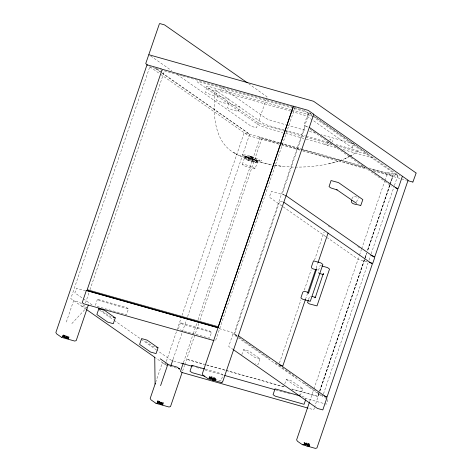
<?xml version="1.0" encoding="UTF-8"?>
<svg xmlns="http://www.w3.org/2000/svg" width="472" height="472" viewBox="0 0 472 472"><rect width="100%" height="100%" fill="white"/><g stroke="black" fill="none" stroke-linecap="round" stroke-linejoin="round"><path stroke-width="0.35" stroke-dasharray="2.36 1.77" d="M252.561 158.108L252.142 157.878C254.32 158.68 250.868 157.731 251.954 157.754M332.925 140.78L332.471 142.06M352.307 147.417L352.436 147.966L312.606 120.077M356.643 202.187L357.357 199.585L358.519 197.615M66.275 335.745A3.233 0.401 18.8 0 0 63.384 335.031L63.083 335.12L63.637 335.515M242.36 164.415L244.85 156.804M352.33 147.352L353.475 143.919L353.929 143.695L321.32 134.803M85.857 309.107L70.806 298.581L149.795 66.729M66.334 322.04L73.644 300.57L79.143 302.121L86.771 307.455M62.428 337.049L63.106 335.061L64.564 335.238M62.457 337.032L63.118 335.049M62.569 337.014L63.283 335.02M62.693 337.014L63.655 335.061L62.764 337.014M62.929 337.032L63.608 335.037M63.024 337.043L63.702 335.055M63.124 337.061L63.844 335.085M63.23 337.079L63.95 335.108M63.342 337.102L64.098 335.126M63.46 337.126L64.139 335.138M63.59 337.156L64.345 335.179M63.72 337.185L64.481 335.214M63.85 337.22L64.788 335.297M63.991 337.256L64.67 335.262M64.133 337.291L64.929 335.338M85.479 303.071L89.037 292.54M89.987 289.755L164.498 70.883M97.444 299.266L95.462 305.095L97.539 306.546L126.478 314.724L128.461 308.9L126.384 307.443L97.444 299.266L99.521 300.717L128.461 308.9M155.642 382.45L162.291 362.921L165.837 363.924M166.103 362.059L165.135 364.909L177.041 368.272M166.339 361.363L181.047 318.157M181.997 315.373L244.172 132.738L279.684 142.75M180.505 322.742L178.522 328.571L180.599 330.022L209.538 338.2L211.521 332.371L209.444 330.919L180.505 322.742L182.581 324.193L211.521 332.371M173.13 359.115L182.162 332.595M182.398 331.893L186.44 320.028M187.626 316.535L249.67 134.29L162.474 73.325M158.315 403.2L159.105 401.247M158.456 403.241L159.253 401.283M158.604 403.283L159.4 401.324M158.757 403.324L159.548 401.371M158.911 403.365L159.701 401.412M251.529 157.371C252.455 157.27 248.945 156.486 251.529 157.117M251.552 157.306L251.228 157.412L252.39 157.896M251.281 157.07L254.88 158.498M251.328 157.483L252.508 157.925L252.125 157.66M251.517 157.412L252.013 157.341L251.824 157.719M252.461 158.132L251.712 157.719L252.249 157.972M252.544 158.155L253.157 158.38L252.709 158.114M252.827 158.149L251.269 157.447M183.567 362.248L193.066 334.359M193.302 333.663L197.101 322.506M198.051 319.721L260.019 137.676L279.884 143.287M182.623 370.992L184.522 365.416M184.758 364.714L198.759 323.591M199.975 320.14L261.73 138.744L280.899 144.161M255.063 168.722A6.708 0.832 18.8 0 0 246.467 164.999A6.708 0.832 18.8 0 0 244.077 165.619L246.095 166.492A6.708 0.832 18.8 0 0 255.063 168.722L257.859 161.182L257.441 161.212C268.373 161.347 236.218 150.397 245.11 157.034L244.88 156.875M295.053 107.398L215.456 341.02M241.8 354.702L243.54 349.581L249.039 351.133L259.972 358.773L257.983 364.602L255.24 363.823M279.424 363.139L300.977 299.832M304.292 290.091L311.16 269.919M314.476 260.178L324.052 232.041L324.347 232.124M305.461 299.437L307.355 293.873M316.122 268.131L317.78 263.264M308.511 299.62L309.496 296.746L310.759 296.145M284.769 383.954L286.292 379.47L291.79 381.022L302.723 388.668L300.741 394.492L297.991 393.719M309.679 401.495L313.715 389.642M313.951 388.946L359.269 255.83M359.505 255.134L361.404 249.558M361.641 248.862L384.656 181.26M384.892 180.564L387.76 172.138L399.672 175.501M319.19 392.061L317.744 396.309L290.781 388.686M319.426 391.365L364.773 258.154M365.009 257.458L366.437 253.269M367.387 250.479L389.707 184.924M390.657 182.133L392.81 175.79L371.517 169.772M318.942 393.618L317.969 396.468L291.72 389.046M319.892 390.828L364.526 259.706M364.762 259.01L366.661 253.429L364.809 259.022M389.931 185.083L367.611 250.638L390.002 185.018M390.167 184.381L392.81 175.79M318.93 393.76L314.706 406.97M319.886 390.969L364.573 259.718M390.244 184.322L393.117 175.885L391.695 174.888L371.122 169.076M314.476 407.649L313.768 409.731L308.753 408.315M323.237 394.616L322.523 396.704L238.513 337.97M323.473 393.919L368.083 262.869M369.033 260.084L370.933 254.508M371.169 253.806L394.191 186.192M394.427 185.496L397.984 175.041L312.765 115.457M327.887 399.601L326.317 404.203L303.549 397.766M330.052 140.467L330.04 139.093L332.412 140.202L332.046 140.166M351.894 198.818L353.504 196.169L358.148 197.473M71.832 323.591L86.27 308.039M256.774 161.53C255.706 159.341 251.393 159.088 249.157 157.949M328.966 141.96L326.181 143.901L324.447 144.06L327.833 145.341L331.197 143.529M345.557 158.427L337.167 161.56M349.475 156.415L345.168 158.627L349.009 156.728M350.012 156.138L352.554 154.834M349.652 156.409L358.572 151.099L359.381 150.993L335.456 144.42M328.937 163.737L337.598 161.442C323.202 165.843 308.068 167.312 293.065 167.123L283.53 166.533L274.427 165.224L274.958 165.306M209.662 376.408L209.615 376.414A3.233 0.401 18.8 0 1 209.816 376.414L209.922 376.414M251.499 157.217C231.18 152.456 267.943 166.044 254.438 158.267M257.234 160.675L256.856 160.704M307.703 443.326L307.62 443.291A3.233 0.401 18.8 0 1 309.797 444.282L309.467 444.093M213.438 377.399L213.828 377.547M307.762 443.344L308.293 443.556M255.24 162.462C257.169 163.041 256.898 160.268 258.414 160.58L251.452 158.798L244.632 155.89L245.298 156.846L245.228 158.675L248.254 160.297L256.821 162.687L261.63 160.598L257.311 160.15L251.712 158.604L246.219 156.58L242.384 154.486L244.419 158.332L246.136 159.383M304.115 442.37L304.375 442.388M67.307 336.123L67.419 336.164A3.233 0.401 18.8 0 1 67.956 336.388M157.99 400.999L157.607 400.964L158.073 401.023M305.006 442.506L304.411 442.394M274.427 165.224L282.929 166.457M161.92 402.191L162.22 402.309A3.233 0.401 18.8 0 0 161.76 402.12M308.352 443.574L308.865 443.786M158.026 400.999L158.503 401.1M214.164 377.683L214.412 377.783A3.233 0.401 18.8 0 1 215.202 378.166L215.279 378.202M247.747 156.226L249.181 156.486M214.43 377.795L214.825 377.972M158.462 401.082L159.023 401.224M260.998 162.433L271.624 164.805C260.426 162.468 249.299 159.56 238.673 155.282L240.879 156.108L237.947 155.022L233.74 152.45L237.027 154.444C212.937 143.181 212.89 112.371 215.055 89.816L262.892 123.334L267.972 125.357L284.067 129.906M308.877 443.804L309.602 444.152M248.355 157.79C243.145 156.987 247.175 156.592 249.251 158.486M251.039 156.987L250.26 156.745L251.24 157.288M157.5 401.188L157.465 401.153A3.233 0.401 18.8 0 1 160.598 401.696L160.545 401.678M68.847 336.813L68.464 336.619A3.233 0.401 18.8 0 1 68.965 337.244M214.896 378.013L215.138 378.125M250.827 156.893L250.325 156.757L250.809 156.934M211.562 376.78L211.273 376.697M155.176 68.251L149.777 66.794M182.517 75.998L155.577 68.387L161.613 72.599M183.225 76.198L303.036 110.064M293.26 108.3L202.01 82.511A7.534 0.932 18.8 0 0 197.851 82.388L258.107 124.519A7.54 0.932 18.8 0 0 267.311 128.172L282.875 132.567M293.967 108.501L308.116 112.495A7.534 0.932 18.8 0 1 310.67 113.292M311.066 113.492L308.269 112.702L304.092 124.974L307.738 127.517M291.855 109.917L307.868 114.442L316.618 117.911L367.464 153.465L367.535 154.126L363.511 153.347L336.512 145.718M290.669 111.15L223.091 92.052L220.04 91.521L220.501 91.297L221.545 87.255L266.591 118.749L271.86 120.814L286.12 124.856M291.372 111.351L305.195 115.481L307.555 116.549L312.004 119.658M308.063 127.045L305.266 126.254L282.297 193.732L284.817 195.491M286.828 125.056L306.534 130.626M309.355 131.422L315.685 133.21M284.74 130.095L305.549 135.977M306.228 136.166L330.571 143.04M285.159 131.234L266.503 125.93A7.157 0.885 18.8 0 1 257.753 122.454L206.907 86.907A7.157 0.885 18.8 0 1 210.86 87.025L291.165 109.722M285.825 131.422L333.002 144.733M285.707 133.369L305.514 138.963M306.216 139.163L336.636 147.76M343.002 149.559L373.417 158.155A7.54 0.932 18.8 0 0 374.526 158.456M280.392 142.951L300.947 148.763M301.655 148.963L364.042 166.598M369.01 167.997L398.073 176.215L313.957 117.404M280.592 143.488L364.756 167.277M281.607 144.361L302.139 150.167M302.847 150.367L366.561 168.374M278.722 144.166L248.166 135.529L160.138 73.986M281.554 144.969L299.997 150.179M302.835 150.981L366.667 169.023M373.759 171.029L406.386 180.251M251.948 157.53L251.045 157.058L251.399 157.377M251.647 157.707L252.095 157.837M284.763 195.154L271.341 191.361L269.359 197.19L282.657 206.488M282.586 201.88L279.79 201.09L234.578 333.893L237.086 335.645M367.304 261.842L358.106 259.24L327.308 237.705M321.568 265.895L320.087 265.624L318.157 271.312L318.547 273.034M85.727 290.911L76.446 288.286L74.877 292.888L82.748 298.392M219.144 328.618L231.268 332.046L238.531 337.126M236.926 335.285L232.885 334.141L228.708 346.413L232.956 349.38M81.296 305.915L86.736 307.455M111.18 316.724L109.775 316.323L101.161 310.299M259.972 358.773L254.473 357.221L243.54 349.581M154.609 346.802L152.527 346.218L144.485 340.595M302.723 388.668L297.224 387.111L286.292 379.47M205.833 364.679L186.658 359.263L203.933 364.236M206.541 364.88L285.825 387.288M206.765 365.039L225.173 370.243M225.881 370.437L285.348 387.246M205.403 369.157L220.925 373.547L223.002 374.998L221.02 380.827L216.04 379.417M301.82 396.409L303.986 397.023L306.062 398.474M171.554 360.461L156.987 350.301M173.684 361.062L180.782 363.068M196.393 367.481L201.361 368.886M204.907 369.889L224.07 375.299M275.872 389.943L291.489 394.356M166.64 365.003L165.235 364.608L155.595 357.864M169.33 365.765L170.675 366.142M303.868 442.506L303.909 442.494A3.233 0.401 18.8 0 1 304.835 442.465M162.946 402.657L163.383 402.893M250.296 158.338L246.537 157.353L245.393 157.677M252.313 159.565L256.697 160.356L256.432 161.117A6.012 0.743 18.8 0 1 253.092 161.011L245.753 158.096A6.012 0.743 18.8 0 1 249.063 158.197A6.012 0.743 18.8 0 1 256.408 161.111L254.26 159.796M159.76 401.43L160.161 401.548M306.346 442.866L306.434 442.883A3.233 0.401 18.8 0 1 307.024 443.084M251.965 157.259C249.34 156.846 252.479 157.017 252.107 157.99L252.538 158.167M251.346 158.633L253.505 159.424M250.095 158.899L251.251 159.306M63.425 335.037L63.342 335.02A3.233 0.401 18.8 0 0 63.944 335.68M255.157 158.639L255.735 158.934M312.157 115.032L309.136 112.92L233.675 334.589L237.906 337.545M303.744 110.259L313.361 116.985M248.591 83.662L267.046 96.825L256.502 127.8L251.293 126.325L177.207 74.523M310.151 129.204L391.612 186.163M150.71 56.003L171.784 70.735M258.927 136.91L261.659 138.821M162.215 73.024L249.906 134.337M155.258 68.281L161.872 72.906M149.96 66.865L159.542 73.567M328.205 225.828L331.822 228.359M357.729 246.472L361.346 249.004M283.259 206.907L326.707 237.286M239.133 337.551L269.919 359.074M275.353 362.868L296.475 377.641M303.72 382.703L322.429 395.79M324.842 397.477L326.653 398.74M83.349 298.811L93.008 305.567M99.645 310.204L113.528 319.916M114.135 320.335L156.385 349.876M162.734 402.545A3.233 0.401 18.8 0 1 163.518 403.029M210.984 376.621A3.233 0.401 18.8 0 1 213.869 377.559M206.712 87.479L205.232 92.252L210.482 94.624L214.217 95.674L215.987 95.727L217.551 91.131L215.781 91.078L212.046 90.022L206.712 87.479M217.816 95.244L216.335 100.017L222.631 102.725L227.091 103.492L228.66 98.896L226.885 98.843L223.15 97.787L217.816 95.244M228.92 103.008L227.439 107.781L233.734 110.489L238.195 111.256L239.764 106.66L237.988 106.607L234.254 105.551L228.92 103.008M250.897 156.916L251.246 157.017L250.921 156.958M251.47 157.093L250.968 156.94L251.499 157.105M248.673 160.61L247.098 159.925A5.239 0.649 18.8 0 1 248.962 159.442A5.239 0.649 18.8 0 1 255.682 162.35A5.239 0.649 18.8 0 1 248.673 160.61M244.938 157.011L244.797 156.669L244.938 157.011"/><path stroke-width="0.71" d="M356.543 203.391L337.043 189.886L330.919 187.95L329.049 186.641L331.061 180.552L338.512 182.593L362.844 199.603L360.685 205.692C358.378 204.052 350.023 205.06 351.516 200.275M316.193 269.748L312.257 268.633L311.608 267.772L311.502 266.603L313.491 260.845L320.907 262.928L322.866 264.438L310.287 301.307L302.753 299.248L300.894 297.95L302.8 292.15C303.596 290.127 310.399 293.26 308.476 292.917L308.753 292.717L308.181 293.171L308.83 292.321L316.653 268.839L316.895 269.943M162.651 404.87L163.041 403.501M215.309 379.057L214.86 380.385L215.173 378.957M214.831 380.361L215.232 378.998M215.326 379.069L214.961 380.503M309.65 445.019L309.272 446.429L309.703 445.072M147.565 65.195L145.742 63.543L159.424 23.753L159.937 23.6L164.557 24.904L247.381 82.818M64.617 335.976L64.162 337.303L64.758 336.017M64.847 336.04L64.304 337.344M64.906 336.058L64.452 337.386L65 336.082M66.157 336.453L65.803 337.81L66.251 336.483M66.316 336.507L65.956 337.869L66.41 336.542M67.59 336.996L67.272 338.383L67.72 337.055M68.434 337.392L68.198 338.837M86.358 290.475L82.205 302.676L83.845 303.826L214.04 340.625M162.02 69.968L87.208 289.725L218.294 326.772L293.36 106.259L162.256 69.272M88.299 305.042L76.193 340.619L74.682 341.061L61.714 337.397M98.849 308.682L96.86 314.511L107.793 322.152L113.292 323.703L115.274 317.88L104.347 310.24L98.849 308.682L100.017 309.502M158.026 347.77L156.043 353.599L150.544 352.041L139.618 344.401L141.6 338.577L147.099 340.129L158.026 347.77L156.627 347.374M155.406 383.146L150.179 398.498L151.064 399.896L155.961 403.318M160.586 385.642L167.89 364.172L160.244 358.82M157.111 402.982L157.589 401.654L157.264 402.994M157.719 401.666L157.554 403.041M157.359 403.005L157.843 401.684M157.489 403.029L157.902 401.696M170.994 365.399L172.894 359.817M159.383 402.05L159.023 403.407M159.471 402.079L159.176 403.454L159.63 402.126M159.689 402.144L159.235 403.471L159.784 402.173L159.648 403.601M160.893 402.545L160.344 403.837M160.952 402.569L160.498 403.896L161.04 404.103M160.651 403.955L161.046 402.604M161.2 402.657L160.745 403.985L161.259 402.681M162.043 402.999L161.512 404.297M162.097 403.023L161.843 404.439M161.766 404.41L162.173 403.058M162.586 404.828L162.999 403.477M183.331 362.95L180.463 371.375L182.092 372.52L308.051 408.115M182.151 372.384L170.51 406.569L169.005 407.012L156.037 403.348M204.7 368.962L191.986 365.369L190.004 371.198L192.08 372.65L204.789 376.243M293.413 106.253L202.287 373.936L203.172 375.328L208.087 378.768L221.114 382.45M209.562 377.087C208.388 378.827 209.798 378.857 209.952 377.122M209.149 378.414L209.698 377.093M209.326 378.426L209.745 377.098M209.409 378.438L209.828 377.104M209.562 378.461L210.052 377.14M209.597 378.467L210.117 377.152M210.27 377.181L209.704 378.485M210.382 377.205L209.816 378.509M211.58 377.517L211.131 378.845L210.453 378.656M211.639 377.535L211.19 378.863L211.798 377.582M212.996 377.983L212.453 379.276M213.061 378.007L212.701 379.37M213.155 378.037L212.854 379.423M214.205 378.461L213.828 379.824L214.282 378.497M214.329 378.514L213.875 379.848M214.447 378.573L214.176 379.984L214.63 378.656M214.111 379.954L214.518 378.603M215.149 378.939L214.76 380.308M222.619 382.007L313.768 114.259L308.192 110.359L293.495 106.206M300.41 396.014L275.046 388.845L273.064 394.669L275.141 396.126L304.08 404.303L305.626 399.754M305.461 299.437L282.858 365.835L279.436 364.874M307.596 293.177L315.644 269.524M318.016 262.568L328.069 233.038L283.837 202.234M308.281 300.304L307.537 302.576L309.42 303.915L317.001 305.897L329.527 269.099L327.574 267.594L322.223 266.078M309.443 402.191L296.611 439.886L297.496 441.279L302.387 444.707M304.546 443.119C303.673 444.801 304.629 444.954 304.959 443.208M304.664 443.143L304.375 444.506M305.036 443.226L304.505 444.536M305.089 443.237L304.641 444.571M305.225 443.273L305.006 444.665M306.375 443.609L305.821 444.907M306.434 443.627L305.98 444.954L306.593 443.68M307.685 444.069L307.325 445.432L307.779 444.105M307.838 444.123L307.473 445.491M307.927 444.158L307.614 445.544L308.068 444.217M308.499 445.934L308.883 444.571M308.599 445.987L308.953 444.606M309.632 445.002L309.219 446.364M303.278 444.382L303.526 444.736M214.931 380.579L214.3 380.568M309.243 446.536L308.717 446.53M315.42 297.431L314.848 297.838L315.491 296.982L323.32 273.506L323.627 274.669L319.001 273.323M412.888 182.05L416.115 173.135M221.173 382.432L222.56 382.025M315.662 297.372L312.045 296.505M303.378 444.364L303.785 444.394M213.545 380.408L213.179 380.314M148.904 54.74L313.544 101.262L415.997 172.923M161.707 68.959L147.004 64.8L55.855 332.553L56.74 333.946L61.637 337.368M309.313 127.399L397.808 189.154L374.839 256.626L371.417 255.659M402.457 176.292L408.091 180.204L316.942 447.952L315.432 448.4L302.469 444.736M407.802 180.652L412.829 182.068M395.642 187.815L398.232 188.499L402.409 176.233L313.243 114.112M328.099 233.186L372.331 263.99L327.125 396.787L324.329 395.996M369.417 262.438L372.756 263.335L374.738 257.505L285.584 195.39M86.441 290.428L218.27 327.78L86.659 290.581M113.203 317.29L115.274 317.88M180.782 363.068L192.133 366.278M224.778 375.5L275.164 389.742M167.23 364.319L177.047 367.092L179.891 369.08L178.44 368.667M307.296 446.205L306.894 446.087M212.819 380.214L212.418 380.09M238.466 335.775L326.99 397.648L322.818 409.92L317.461 408.463L233.557 349.799M66.174 337.946L66.57 338.094M66.629 338.117L67.142 338.324M191.986 365.369L193.024 366.095M86.459 309.526L154.993 357.446M154.745 357.269L155.087 384.09M68.487 337.421L68.039 338.748L68.523 337.439M67.455 336.937L67 338.271L67.508 336.961M336.843 189.773L337.108 189.927L336.796 189.744"/></g></svg>
